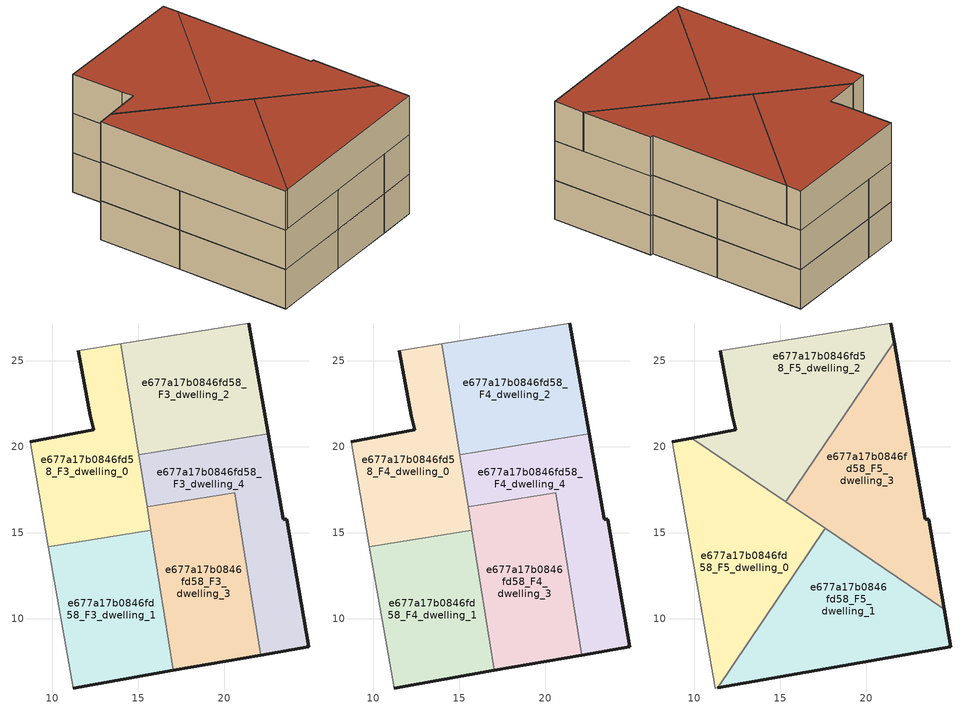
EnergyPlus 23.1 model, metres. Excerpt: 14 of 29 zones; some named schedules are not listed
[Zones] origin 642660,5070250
e677a17b0846fd58_F3_dwelling_0
 floor to e677a17b0846fd58_F2_dwelling_0 (EU_floor_Construction): 15.72,15.14 13.98,25.99 11.51,25.59 12.2,21.79 12.41,20.99 8.7,20.29 9.77,14.18 z9
 wall outside (EU_wall_Construction): 8.7,20.29 12.41,20.99 12.2,21.79 11.51,25.59 z9:12
 wall adiabatic (EU_wall_Construction): 11.51,25.59 13.98,25.99 / 9.77,14.18 8.7,20.29 z9:12
 wall to e677a17b0846fd58_F3_dwelling_1 (EU_wall_Construction): 15.72,15.14 9.77,14.18 z9:12
 wall to e677a17b0846fd58_F3_dwelling_2 (EU_wall_Construction): 13.98,25.99 15.02,19.54 z9:12
 wall to e677a17b0846fd58_F3_dwelling_4 (EU_wall_Construction): 15.02,19.54 15.5,16.51 z9:12
 wall to e677a17b0846fd58_F3_dwelling_3 (EU_wall_Construction): 15.5,16.51 15.72,15.14 z9:12
e677a17b0846fd58_F3_dwelling_1
 floor to e677a17b0846fd58_F2_dwelling_1 (EU_floor_Construction): 17.03,6.99 15.72,15.14 9.77,14.18 11.2,5.97 z9
 wall outside (EU_wall_Construction): 17.03,6.99 11.2,5.97 z9:12
 wall adiabatic (EU_wall_Construction): 11.2,5.97 9.77,14.18 z9:12
 wall to e677a17b0846fd58_F3_dwelling_3 (EU_wall_Construction): 15.72,15.14 17.03,6.99 z9:12
e677a17b0846fd58_F3_dwelling_2
 floor to e677a17b0846fd58_F2_dwelling_2 (EU_floor_Construction): 22.54,20.75 21.41,27.19 13.98,25.99 15.02,19.54 z9
 wall outside (EU_wall_Construction): 21.41,27.19 22.54,20.75 z9:12
 wall to e677a17b0846fd58_F3_dwelling_4 (EU_wall_Construction): 22.54,20.75 15.02,19.54 z9:12
 wall adiabatic (EU_wall_Construction): 13.98,25.99 21.41,27.19 z9:12
e677a17b0846fd58_F3_dwelling_3
 floor to e677a17b0846fd58_F2_dwelling_3 (EU_floor_Construction): 22.11,7.88 20.59,17.33 15.5,16.51 17.03,6.99 z9
 wall outside (EU_wall_Construction): 22.11,7.88 17.03,6.99 z9:12
 wall to e677a17b0846fd58_F3_dwelling_4 (EU_wall_Construction): 15.5,16.51 20.59,17.33 22.11,7.88 z9:12
e677a17b0846fd58_F3_dwelling_4
 floor to e677a17b0846fd58_F2_dwelling_4 (EU_floor_Construction): 24.91,8.37 23.61,15.78 23.41,15.78 22.54,20.75 15.02,19.54 15.5,16.51 20.59,17.33 22.11,7.88 z9
 wall outside (EU_wall_Construction): 22.54,20.75 23.41,15.78 23.61,15.78 24.91,8.37 22.11,7.88 z9:12
e677a17b0846fd58_F4_dwelling_0
 floor to e677a17b0846fd58_F3_dwelling_0 (EU_floor_Construction): 15.72,15.14 13.98,25.99 11.51,25.59 12.2,21.79 12.41,20.99 8.7,20.29 9.77,14.18 z12
 wall outside (EU_wall_Construction): 8.7,20.29 12.41,20.99 12.2,21.79 11.51,25.59 z12:15
 wall adiabatic (EU_wall_Construction): 11.51,25.59 13.98,25.99 / 9.77,14.18 8.7,20.29 z12:15
 wall to e677a17b0846fd58_F4_dwelling_1 (EU_wall_Construction): 15.72,15.14 9.77,14.18 z12:15
 wall to e677a17b0846fd58_F4_dwelling_2 (EU_wall_Construction): 13.98,25.99 15.02,19.54 z12:15
 wall to e677a17b0846fd58_F4_dwelling_4 (EU_wall_Construction): 15.02,19.54 15.5,16.51 z12:15
 wall to e677a17b0846fd58_F4_dwelling_3 (EU_wall_Construction): 15.5,16.51 15.72,15.14 z12:15
e677a17b0846fd58_F4_dwelling_1
 floor to e677a17b0846fd58_F3_dwelling_1 (EU_floor_Construction): 17.03,6.99 15.72,15.14 9.77,14.18 11.2,5.97 z12
 wall outside (EU_wall_Construction): 17.03,6.99 11.2,5.97 z12:15
 wall adiabatic (EU_wall_Construction): 11.2,5.97 9.77,14.18 z12:15
 wall to e677a17b0846fd58_F4_dwelling_3 (EU_wall_Construction): 15.72,15.14 17.03,6.99 z12:15
e677a17b0846fd58_F4_dwelling_2
 floor to e677a17b0846fd58_F3_dwelling_2 (EU_floor_Construction): 22.54,20.75 21.41,27.19 13.98,25.99 15.02,19.54 z12
 wall outside (EU_wall_Construction): 21.41,27.19 22.54,20.75 z12:15
 wall to e677a17b0846fd58_F4_dwelling_4 (EU_wall_Construction): 22.54,20.75 15.02,19.54 z12:15
 wall adiabatic (EU_wall_Construction): 13.98,25.99 21.41,27.19 z12:15
e677a17b0846fd58_F4_dwelling_3
 floor to e677a17b0846fd58_F3_dwelling_3 (EU_floor_Construction): 22.11,7.88 20.59,17.33 15.5,16.51 17.03,6.99 z12
 wall outside (EU_wall_Construction): 22.11,7.88 17.03,6.99 z12:15
 wall to e677a17b0846fd58_F4_dwelling_4 (EU_wall_Construction): 15.5,16.51 20.59,17.33 22.11,7.88 z12:15
 ceiling adiabatic (EU_roof_Construction): 21.33,12.73 22.11,7.88 17.03,6.99 16.07,12.97 17.61,15.25 15.7,16.54 z15
e677a17b0846fd58_F4_dwelling_4
 floor to e677a17b0846fd58_F3_dwelling_4 (EU_floor_Construction): 24.91,8.37 23.61,15.78 23.41,15.78 22.54,20.75 15.02,19.54 15.5,16.51 20.59,17.33 22.11,7.88 z12
 wall outside (EU_wall_Construction): 22.54,20.75 23.41,15.78 23.61,15.78 24.91,8.37 22.11,7.88 z12:15
e677a17b0846fd58_F5_dwelling_0
 floor to e677a17b0846fd58_F4_dwelling_0 (EU_floor_Construction): 15.72,15.14 15.47,16.69 9.84,20.5 8.7,20.29 9.77,14.18 z15
 floor to e677a17b0846fd58_F4_dwelling_1 (EU_floor_Construction): 11.36,6 16.07,12.97 15.72,15.14 9.77,14.18 11.2,5.97 z15
 floor to e677a17b0846fd58_F4_dwelling_3 (EU_floor_Construction): 16.07,12.97 17.61,15.25 15.7,16.54 15.5,16.51 z15
 floor to e677a17b0846fd58_F4_dwelling_4 (EU_floor_Construction): 15.7,16.54 15.47,16.69 15.5,16.51 z15
 wall outside (EU_wall_Construction): 8.7,20.29 9.84,20.5 z15:18
 wall to e677a17b0846fd58_F5_dwelling_1 (EU_wall_Construction): 17.61,15.25 11.36,6 z15:18
 wall adiabatic (EU_wall_Construction): 11.36,6 11.2,5.97 8.7,20.29 z15:18
 wall to e677a17b0846fd58_F5_dwelling_2 (EU_wall_Construction): 9.84,20.5 15.31,16.8 z15:18
 wall to e677a17b0846fd58_F5_dwelling_3 (EU_wall_Construction): 15.31,16.8 17.61,15.25 z15:18
 roof outside (EU_roof_Construction): 17.61,15.25 11.36,6 11.2,5.97 8.7,20.29 9.84,20.5 z18
e677a17b0846fd58_F5_dwelling_1
 floor to e677a17b0846fd58_F4_dwelling_1 (EU_floor_Construction): 17.03,6.99 16.07,12.97 11.36,6 z15
 floor adiabatic (EU_floor_Construction): 22.11,7.88 21.33,12.73 17.61,15.25 16.07,12.97 17.03,6.99 z15
 floor to e677a17b0846fd58_F4_dwelling_4 (EU_floor_Construction): 24.91,8.37 24.53,10.57 21.33,12.73 22.11,7.88 z15
 wall outside (EU_wall_Construction): 24.53,10.57 24.91,8.37 11.36,6 z15:18
 wall to e677a17b0846fd58_F5_dwelling_3 (EU_wall_Construction): 17.61,15.25 24.53,10.57 z15:18
 roof outside (EU_roof_Construction): 24.53,10.57 24.91,8.37 11.36,6 17.61,15.25 z18
e677a17b0846fd58_F5_dwelling_2
 floor to e677a17b0846fd58_F4_dwelling_2 (EU_floor_Construction): 17.43,19.92 21.6,26.09 21.41,27.19 13.98,25.99 15.02,19.54 z15
 floor to e677a17b0846fd58_F4_dwelling_0 (EU_floor_Construction): 15.31,16.8 15.43,16.96 13.98,25.99 11.51,25.59 12.2,21.79 12.41,20.99 9.84,20.5 z15
 floor to e677a17b0846fd58_F4_dwelling_4 (EU_floor_Construction): 15.43,16.96 17.43,19.92 15.02,19.54 z15
 wall outside (EU_wall_Construction): 21.41,27.19 21.6,26.09 / 9.84,20.5 12.41,20.99 12.2,21.79 11.51,25.59 z15:18
 wall adiabatic (EU_wall_Construction): 11.51,25.59 21.41,27.19 z15:18
 wall to e677a17b0846fd58_F5_dwelling_3 (EU_wall_Construction): 21.6,26.09 15.31,16.8 z15:18
 roof outside (EU_roof_Construction): 21.41,27.19 21.6,26.09 15.31,16.8 9.84,20.5 12.41,20.99 12.2,21.79 11.51,25.59 z18
e677a17b0846fd58_F5_dwelling_3
 floor to e677a17b0846fd58_F4_dwelling_3 (EU_floor_Construction): 21.33,12.73 20.59,17.33 15.7,16.54 z15
 floor to e677a17b0846fd58_F4_dwelling_4 (EU_floor_Construction): 24.53,10.57 23.61,15.78 23.41,15.78 22.54,20.75 17.43,19.92 15.43,16.96 15.47,16.69 15.7,16.54 20.59,17.33 21.33,12.73 z15
 floor to e677a17b0846fd58_F4_dwelling_2 (EU_floor_Construction): 22.54,20.75 21.6,26.09 17.43,19.92 z15
 floor to e677a17b0846fd58_F4_dwelling_0 (EU_floor_Construction): 15.47,16.69 15.43,16.96 15.31,16.8 z15
 wall outside (EU_wall_Construction): 21.6,26.09 23.41,15.78 23.61,15.78 24.53,10.57 z15:18
 roof outside (EU_roof_Construction): 21.6,26.09 23.41,15.78 23.61,15.78 24.53,10.57 15.31,16.8 z18
[Building]
EU S2 Campaign: North Axis=0; Terrain=City; Solar Distribution=FullExterior
[Site:Location]
Lyon-Bron: Latitude=45.75; Longitude=5; Time Zone=1; Elevation=198
[SizingPeriod:WeatherFileDays]
AnnualSizingPeriod: Begin Month=1; Begin Day of Month=1; End Month=12; End Day of Month=31; Day of Week for Start Day=Monday; Use Weather File Daylight Saving Period=No; Use Weather File Rain and Snow Indicators=No
[MATERIAL]
EU_InternalMass_Material: Roughness=MediumRough; Thickness=0.1; Conductivity=1; Density=1800; Specific Heat=900; Thermal Absorptance=0.9; Solar Absorptance=0.7; Visible Absorptance=0.7
[MATERIAL:NOMASS] Roughness=MediumRough; Thermal Absorptance=0.9; Solar Absorptance=0.7; Visible Absorptance=0.7
Name | Thermal Resistance
EU_wall_NoMass | 0.776494
EU_roof_NoMass | 0.486893
EU_floor_NoMass | 0.421597
[CONSTRUCTION]
EU_wall_Construction: EU_wall_NoMass
EU_roof_Construction: EU_roof_NoMass
EU_floor_Construction: EU_floor_NoMass
EU_InternalMass_Construction: EU_InternalMass_Material
[ZONE] Type=1; Multiplier=1; Ceiling Height=autocalculate; Floor Area=autocalculate; Part of Total Floor Area=Yes
Name | Volume
e677a17b0846fd58_F3_dwelling_0; e677a17b0846fd58_F4_dwelling_0 | 148.562
e677a17b0846fd58_F5_dwelling_0 | 185.727
e677a17b0846fd58_F3_dwelling_1; e677a17b0846fd58_F4_dwelling_1 | 148.568
e677a17b0846fd58_F5_dwelling_1 | 185.706
e677a17b0846fd58_F3_dwelling_2; e677a17b0846fd58_F4_dwelling_2 | 148.564
e677a17b0846fd58_F5_dwelling_2 | 185.698
e677a17b0846fd58_F3_dwelling_3; e677a17b0846fd58_F4_dwelling_3 | 148.592
e677a17b0846fd58_F5_dwelling_3 | 185.703
e677a17b0846fd58_F3_dwelling_4; e677a17b0846fd58_F4_dwelling_4 | 148.569
[INTERNALMASS] Construction=EU_InternalMass_Construction
Name | Zone or ZoneList | Surface Area
e677a17b0846fd58_F3_dwelling_0_EU_InternalMass | e677a17b0846fd58_F3_dwelling_0 | 49.5213
e677a17b0846fd58_F3_dwelling_1_EU_InternalMass | e677a17b0846fd58_F3_dwelling_1 | 49.523
e677a17b0846fd58_F3_dwelling_2_EU_InternalMass | e677a17b0846fd58_F3_dwelling_2 | 49.5228
e677a17b0846fd58_F3_dwelling_3_EU_InternalMass | e677a17b0846fd58_F3_dwelling_3 | 49.5307
e677a17b0846fd58_F3_dwelling_4_EU_InternalMass | e677a17b0846fd58_F3_dwelling_4 | 49.5234
e677a17b0846fd58_F4_dwelling_0_EU_InternalMass | e677a17b0846fd58_F4_dwelling_0 | 49.5213
e677a17b0846fd58_F4_dwelling_1_EU_InternalMass | e677a17b0846fd58_F4_dwelling_1 | 49.523
e677a17b0846fd58_F4_dwelling_2_EU_InternalMass | e677a17b0846fd58_F4_dwelling_2 | 49.5228
e677a17b0846fd58_F4_dwelling_3_EU_InternalMass | e677a17b0846fd58_F4_dwelling_3 | 49.5307
e677a17b0846fd58_F4_dwelling_4_EU_InternalMass | e677a17b0846fd58_F4_dwelling_4 | 49.5234
e677a17b0846fd58_F5_dwelling_0_EU_InternalMass | e677a17b0846fd58_F5_dwelling_0 | 61.9088
e677a17b0846fd58_F5_dwelling_1_EU_InternalMass | e677a17b0846fd58_F5_dwelling_1 | 61.9025
e677a17b0846fd58_F5_dwelling_2_EU_InternalMass | e677a17b0846fd58_F5_dwelling_2 | 61.9
e677a17b0846fd58_F5_dwelling_3_EU_InternalMass | e677a17b0846fd58_F5_dwelling_3 | 61.9006
[OTHEREQUIPMENT] Fuel Type=Electricity; Design Level Calculation Method=Watts/Area; Power per Zone Floor Area=1; Fraction Latent=0; Fraction Radiant=0; Fraction Lost=0; Carbon Dioxide Generation Rate=0; EndUse Subcategory=EU_Step8_InternalGains
Name | Zone or ZoneList or Space or SpaceList | Schedule
EU_Step8_InternalGain_e677a17b0846fd58_F3_dwelling_0_f000 | e677a17b0846fd58_F3_dwelling_0 | EU_Step8_GainSchedule_e677a17b0846fd58_F3_dwelling_0_f000
EU_Step8_InternalGain_e677a17b0846fd58_F3_dwelling_1_f000 | e677a17b0846fd58_F3_dwelling_1 | EU_Step8_GainSchedule_e677a17b0846fd58_F3_dwelling_1_f000
EU_Step8_InternalGain_e677a17b0846fd58_F3_dwelling_2_f000 | e677a17b0846fd58_F3_dwelling_2 | EU_Step8_GainSchedule_e677a17b0846fd58_F3_dwelling_2_f000
EU_Step8_InternalGain_e677a17b0846fd58_F3_dwelling_3_f000 | e677a17b0846fd58_F3_dwelling_3 | EU_Step8_GainSchedule_e677a17b0846fd58_F3_dwelling_3_f000
EU_Step8_InternalGain_e677a17b0846fd58_F3_dwelling_4_f000 | e677a17b0846fd58_F3_dwelling_4 | EU_Step8_GainSchedule_e677a17b0846fd58_F3_dwelling_4_f000
EU_Step8_InternalGain_e677a17b0846fd58_F4_dwelling_0_f000 | e677a17b0846fd58_F4_dwelling_0 | EU_Step8_GainSchedule_e677a17b0846fd58_F4_dwelling_0_f000
EU_Step8_InternalGain_e677a17b0846fd58_F4_dwelling_1_f000 | e677a17b0846fd58_F4_dwelling_1 | EU_Step8_GainSchedule_e677a17b0846fd58_F4_dwelling_1_f000
EU_Step8_InternalGain_e677a17b0846fd58_F4_dwelling_2_f000 | e677a17b0846fd58_F4_dwelling_2 | EU_Step8_GainSchedule_e677a17b0846fd58_F4_dwelling_2_f000
EU_Step8_InternalGain_e677a17b0846fd58_F4_dwelling_3_f000 | e677a17b0846fd58_F4_dwelling_3 | EU_Step8_GainSchedule_e677a17b0846fd58_F4_dwelling_3_f000
EU_Step8_InternalGain_e677a17b0846fd58_F4_dwelling_4_f000 | e677a17b0846fd58_F4_dwelling_4 | EU_Step8_GainSchedule_e677a17b0846fd58_F4_dwelling_4_f000
EU_Step8_InternalGain_e677a17b0846fd58_F5_dwelling_0_f000 | e677a17b0846fd58_F5_dwelling_0 | EU_Step8_GainSchedule_e677a17b0846fd58_F5_dwelling_0_f000
EU_Step8_InternalGain_e677a17b0846fd58_F5_dwelling_1_f000 | e677a17b0846fd58_F5_dwelling_1 | EU_Step8_GainSchedule_e677a17b0846fd58_F5_dwelling_1_f000
EU_Step8_InternalGain_e677a17b0846fd58_F5_dwelling_2_f000 | e677a17b0846fd58_F5_dwelling_2 | EU_Step8_GainSchedule_e677a17b0846fd58_F5_dwelling_2_f000
EU_Step8_InternalGain_e677a17b0846fd58_F5_dwelling_3_f000 | e677a17b0846fd58_F5_dwelling_3 | EU_Step8_GainSchedule_e677a17b0846fd58_F5_dwelling_3_f000
[ZONEVENTILATION:DESIGNFLOWRATE] Schedule=EU_AlwaysOn; Design Flow Rate Calculation Method=AirChanges/Hour; Air Changes per Hour=0.693814; Ventilation Type=Natural; Fan Pressure Rise=0; Fan Total Efficiency=1; Constant Term Coefficient=1; Temperature Term Coefficient=0; Velocity Term Coefficient=0; Velocity Squared Term Coefficient=0; Minimum Indoor Temperature=-100; Maximum Indoor Temperature=100; Delta Temperature=-100; Minimum Outdoor Temperature=-100; Maximum Outdoor Temperature=100; Maximum Wind Speed=40
Name | Zone or ZoneList or Space or SpaceList
EU_ConstantAir_e677a17b0846fd58_F3_dwelling_0 | e677a17b0846fd58_F3_dwelling_0
EU_ConstantAir_e677a17b0846fd58_F3_dwelling_1 | e677a17b0846fd58_F3_dwelling_1
EU_ConstantAir_e677a17b0846fd58_F3_dwelling_2 | e677a17b0846fd58_F3_dwelling_2
EU_ConstantAir_e677a17b0846fd58_F3_dwelling_3 | e677a17b0846fd58_F3_dwelling_3
EU_ConstantAir_e677a17b0846fd58_F3_dwelling_4 | e677a17b0846fd58_F3_dwelling_4
EU_ConstantAir_e677a17b0846fd58_F4_dwelling_0 | e677a17b0846fd58_F4_dwelling_0
EU_ConstantAir_e677a17b0846fd58_F4_dwelling_1 | e677a17b0846fd58_F4_dwelling_1
EU_ConstantAir_e677a17b0846fd58_F4_dwelling_2 | e677a17b0846fd58_F4_dwelling_2
EU_ConstantAir_e677a17b0846fd58_F4_dwelling_3 | e677a17b0846fd58_F4_dwelling_3
EU_ConstantAir_e677a17b0846fd58_F4_dwelling_4 | e677a17b0846fd58_F4_dwelling_4
EU_ConstantAir_e677a17b0846fd58_F5_dwelling_0 | e677a17b0846fd58_F5_dwelling_0
EU_ConstantAir_e677a17b0846fd58_F5_dwelling_1 | e677a17b0846fd58_F5_dwelling_1
EU_ConstantAir_e677a17b0846fd58_F5_dwelling_2 | e677a17b0846fd58_F5_dwelling_2
EU_ConstantAir_e677a17b0846fd58_F5_dwelling_3 | e677a17b0846fd58_F5_dwelling_3
[HVACTEMPLATE:ZONE:IDEALLOADSAIRSYSTEM] System Availability Schedule=EU_AlwaysOn; Maximum Heating Supply Air Temperature=50; Minimum Cooling Supply Air Temperature=13; Maximum Heating Supply Air Humidity Ratio=0.0156; Minimum Cooling Supply Air Humidity Ratio=0.0077; Heating Limit=NoLimit; Cooling Limit=NoLimit; Heating Availability Schedule=EU_AlwaysOn; Cooling Availability Schedule=EU_CoolingOff; Dehumidification Control Type=ConstantSensibleHeatRatio; Cooling Sensible Heat Ratio=0.7; Dehumidification Setpoint=60; Humidification Control Type=None; Humidification Setpoint=30; Outdoor Air Method=None; Outdoor Air Flow Rate per Person=0.00944; Outdoor Air Flow Rate per Zone Floor Area=0; Outdoor Air Flow Rate per Zone=0; Demand Controlled Ventilation Type=None; Outdoor Air Economizer Type=NoEconomizer; Heat Recovery Type=None; Sensible Heat Recovery Effectiveness=0.7; Latent Heat Recovery Effectiveness=0.65
Name | Template Thermostat
e677a17b0846fd58_F3_dwelling_0 | EU_HeatOnly_e677a17b0846fd58_F3_dwelling_0
e677a17b0846fd58_F3_dwelling_1 | EU_HeatOnly_e677a17b0846fd58_F3_dwelling_1
e677a17b0846fd58_F3_dwelling_2 | EU_HeatOnly_e677a17b0846fd58_F3_dwelling_2
e677a17b0846fd58_F3_dwelling_3 | EU_HeatOnly_e677a17b0846fd58_F3_dwelling_3
e677a17b0846fd58_F3_dwelling_4 | EU_HeatOnly_e677a17b0846fd58_F3_dwelling_4
e677a17b0846fd58_F4_dwelling_0 | EU_HeatOnly_e677a17b0846fd58_F4_dwelling_0
e677a17b0846fd58_F4_dwelling_1 | EU_HeatOnly_e677a17b0846fd58_F4_dwelling_1
e677a17b0846fd58_F4_dwelling_2 | EU_HeatOnly_e677a17b0846fd58_F4_dwelling_2
e677a17b0846fd58_F4_dwelling_3 | EU_HeatOnly_e677a17b0846fd58_F4_dwelling_3
e677a17b0846fd58_F4_dwelling_4 | EU_HeatOnly_e677a17b0846fd58_F4_dwelling_4
e677a17b0846fd58_F5_dwelling_0 | EU_HeatOnly_e677a17b0846fd58_F5_dwelling_0
e677a17b0846fd58_F5_dwelling_1 | EU_HeatOnly_e677a17b0846fd58_F5_dwelling_1
e677a17b0846fd58_F5_dwelling_2 | EU_HeatOnly_e677a17b0846fd58_F5_dwelling_2
e677a17b0846fd58_F5_dwelling_3 | EU_HeatOnly_e677a17b0846fd58_F5_dwelling_3
[SIZING:ZONE] Zone Cooling Design Supply Air Temperature Input Method=SupplyAirTemperature; Zone Cooling Design Supply Air Temperature=13; Zone Heating Design Supply Air Temperature Input Method=SupplyAirTemperature; Zone Heating Design Supply Air Temperature=50; Zone Cooling Design Supply Air Humidity Ratio=0.008; Zone Heating Design Supply Air Humidity Ratio=0.008; Cooling Design Air Flow Method=DesignDay; Cooling Design Air Flow Rate=0; Cooling Minimum Air Flow per Zone Floor Area=0.000762; Cooling Minimum Air Flow=0; Cooling Minimum Air Flow Fraction=0.2; Heating Design Air Flow Method=DesignDay; Heating Design Air Flow Rate=0; Heating Maximum Air Flow per Zone Floor Area=0.002032; Heating Maximum Air Flow=0.141576; Heating Maximum Air Flow Fraction=0.3; Account for Dedicated Outdoor Air System=No; Dedicated Outdoor Air System Control Strategy=NeutralSupplyAir; Dedicated Outdoor Air Low Setpoint Temperature for Design=autosize; Dedicated Outdoor Air High Setpoint Temperature for Design=autosize; Zone Load Sizing Method=Sensible Load Only No Latent Load; Zone Latent Cooling Design Supply Air Humidity Ratio Input Method=HumidityRatioDifference; Zone Cooling Design Supply Air Humidity Ratio Difference=0.005; Zone Latent Heating Design Supply Air Humidity Ratio Input Method=HumidityRatioDifference; Zone Humidification Design Supply Air Humidity Ratio Difference=0.005
e677a17b0846fd58_F3_dwelling_0; e677a17b0846fd58_F3_dwelling_1; e677a17b0846fd58_F3_dwelling_2; e677a17b0846fd58_F3_dwelling_3; e677a17b0846fd58_F3_dwelling_4; e677a17b0846fd58_F4_dwelling_0; e677a17b0846fd58_F4_dwelling_1; e677a17b0846fd58_F4_dwelling_2; e677a17b0846fd58_F4_dwelling_3; e677a17b0846fd58_F4_dwelling_4; e677a17b0846fd58_F5_dwelling_0; e677a17b0846fd58_F5_dwelling_1; e677a17b0846fd58_F5_dwelling_2; e677a17b0846fd58_F5_dwelling_3
[SCHEDULE:FILE] Column Number=1; Rows to Skip at Top=0; Number of Hours of Data=8760; Column Separator=Comma; Interpolate to Timestep=No; Minutes per Item=60; Adjust Schedule for Daylight Savings=Yes
Name | File
EU_Step8_GainSchedule_e677a17b0846fd58_F3_dwelling_0_f000 | ../../schedules/e677a17b0846fd58/e677a17b0846fd58_F3_dwelling_0_f000_gain.csv
EU_Step8_GainSchedule_e677a17b0846fd58_F3_dwelling_1_f000 | ../../schedules/e677a17b0846fd58/e677a17b0846fd58_F3_dwelling_1_f000_gain.csv
EU_Step8_GainSchedule_e677a17b0846fd58_F3_dwelling_2_f000 | ../../schedules/e677a17b0846fd58/e677a17b0846fd58_F3_dwelling_2_f000_gain.csv
EU_Step8_GainSchedule_e677a17b0846fd58_F3_dwelling_3_f000 | ../../schedules/e677a17b0846fd58/e677a17b0846fd58_F3_dwelling_3_f000_gain.csv
EU_Step8_GainSchedule_e677a17b0846fd58_F3_dwelling_4_f000 | ../../schedules/e677a17b0846fd58/e677a17b0846fd58_F3_dwelling_4_f000_gain.csv
EU_Step8_GainSchedule_e677a17b0846fd58_F4_dwelling_0_f000 | ../../schedules/e677a17b0846fd58/e677a17b0846fd58_F4_dwelling_0_f000_gain.csv
